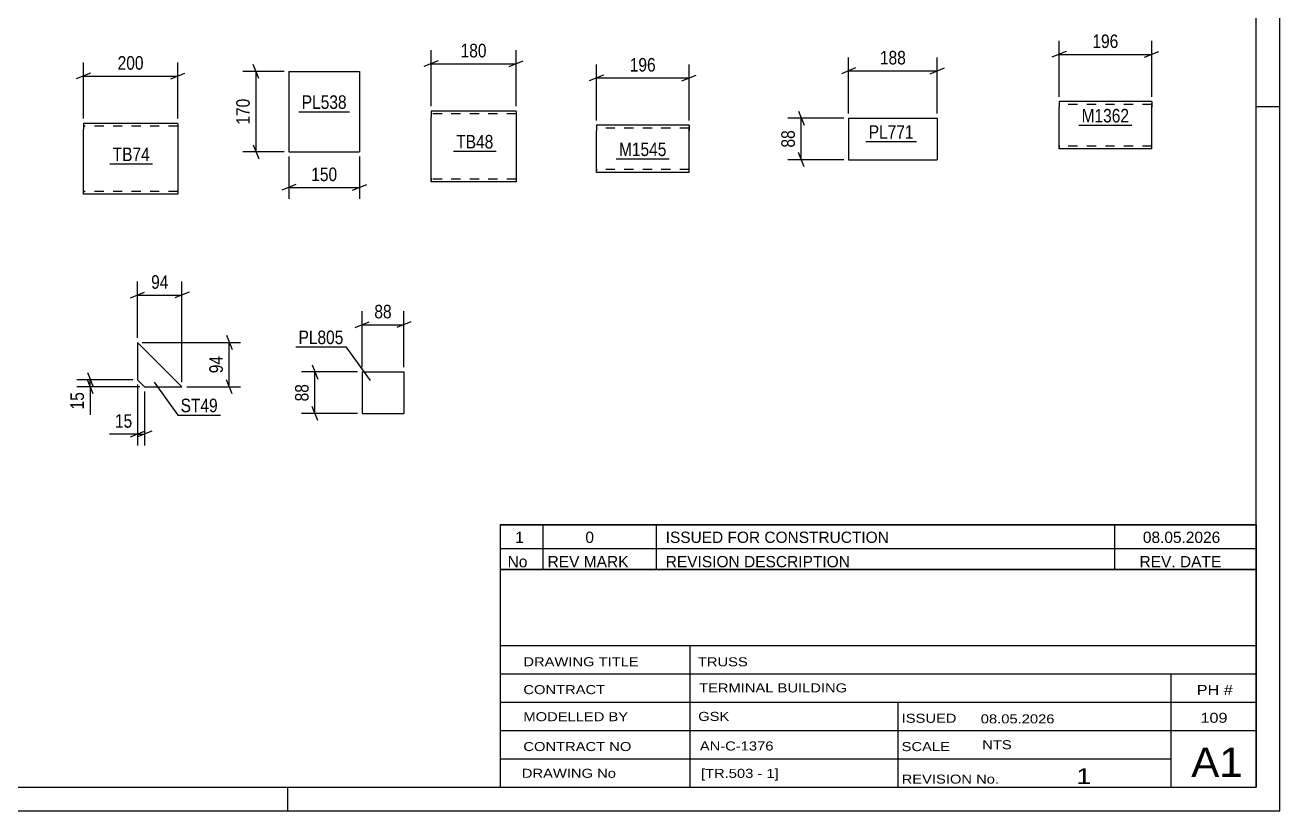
# Model space of a CAD drawing. Header units: millimetres. Extents: x 0 to 420, y 0 to 297.
# Drawn here: x 154.4 to 420, y 0 to 166.3 of the extents above; entities that cross this region are included whole.
import ezdxf

# ---------------------------------------------------------------- set-up
doc = ezdxf.new("R2010")
doc.units = ezdxf.units.MM
doc.linetypes.add('DXK_LINE_DOT2', pattern=[3.9198, 1.9599, -1.9599])
doc.styles.add('Arial Narrow', font='ARIALN.TTF', dxfattribs={"height": 0.2})

# ---------------------------------------------------------------- blocks, each defined once
blk = doc.blocks.new('Unknown-318895499-1135')
at = {"color": 5, "linetype": 'Continuous'}
for p, q in [((420, 0), (420, 297)), ((415, 5), (415, 292)), ((420, 149), (415, 149)), ((5, 5), (415, 5)), ((210, 0), (210, 5)), ((0, 0), (420, 0))]:
    blk.add_line(p, q, dxfattribs=at)
blk = doc.blocks.new('Part-318895499-9906 - 9905')
at = {"color": 2, "linetype": 'Continuous'}
for p, q in [((373.26, 150.07), (373.26, 148.87)), ((392.86, 150.07), (373.26, 150.07)), ((373.26, 140.81), (373.26, 148.87)), ((392.86, 150.07), (392.86, 149.97)), ((392.86, 149.97), (392.86, 148.87)), ((392.86, 140.07), (392.86, 148.87)), ((373.26, 140.16), (373.26, 140.81)), ((373.26, 140.07), (373.26, 140.16)), ((392.86, 140.07), (373.26, 140.07))]:
    blk.add_line(p, q, dxfattribs=at)
at = {"color": 7, "linetype": 'DXK_LINE_DOT2'}
for p, q in [((392.86, 149.47), (373.26, 149.47)), ((392.86, 150.07), (392.86, 150.07)), ((392.86, 148.87), (392.86, 149.71)), ((373.26, 140.81), (373.26, 140.42)), ((373.26, 140.67), (373.26, 140.71)), ((392.86, 140.67), (373.26, 140.67)), ((373.26, 140.07), (373.26, 140.07)), ((392.86, 140.67), (392.86, 140.71))]:
    blk.add_line(p, q, dxfattribs=at)
blk = doc.blocks.new('Part-318895499-9808 - 9807')
at = {"color": 2, "linetype": 'Continuous'}
for p, q in [((240.34, 148.09), (240.34, 146.89)), ((258.34, 148.09), (240.34, 148.09)), ((240.34, 133.83), (240.34, 146.89)), ((258.34, 148), (258.34, 148.09)), ((258.34, 148), (258.34, 146.89)), ((258.34, 146.89), (258.34, 133.09)), ((240.34, 133.18), (240.34, 133.83)), ((240.34, 133.09), (240.34, 133.18)), ((258.34, 133.09), (240.34, 133.09))]:
    blk.add_line(p, q, dxfattribs=at)
at = {"color": 7, "linetype": 'DXK_LINE_DOT2'}
for p, q in [((258.34, 147.49), (240.34, 147.49)), ((258.34, 147.74), (258.34, 146.89)), ((240.34, 133.83), (240.34, 133.44)), ((240.34, 133.69), (240.34, 133.74)), ((258.34, 133.69), (240.34, 133.69)), ((240.34, 133.09), (240.34, 133.09)), ((258.34, 133.74), (258.34, 133.83)), ((258.34, 133.69), (258.34, 133.74)), ((258.34, 133.69), (258.34, 133.74))]:
    blk.add_line(p, q, dxfattribs=at)
blk = doc.blocks.new('Part-318895499-9837 - 9836')
at = {"color": 2, "linetype": 'Continuous'}
for p, q in [((166.75, 145.48), (166.75, 144.28)), ((186.75, 145.48), (166.75, 145.48)), ((166.75, 131.22), (166.75, 144.28)), ((186.75, 145.38), (186.75, 145.48)), ((186.75, 145.38), (186.75, 144.28)), ((186.75, 144.28), (186.75, 130.48)), ((166.75, 130.57), (166.75, 131.22)), ((166.75, 130.48), (166.75, 130.57)), ((186.75, 130.48), (166.75, 130.48))]:
    blk.add_line(p, q, dxfattribs=at)
at = {"color": 7, "linetype": 'DXK_LINE_DOT2'}
for p, q in [((186.75, 144.88), (166.75, 144.88)), ((186.75, 145.12), (186.75, 144.28)), ((166.75, 131.22), (166.75, 130.83)), ((166.75, 131.08), (166.75, 131.12)), ((186.75, 131.08), (166.75, 131.08)), ((166.75, 130.48), (166.75, 130.48)), ((186.75, 131.12), (186.75, 131.22)), ((186.75, 131.08), (186.75, 131.12)), ((186.75, 131.08), (186.75, 131.12))]:
    blk.add_line(p, q, dxfattribs=at)
blk = doc.blocks.new('Part-318895499-9801 - 9800')
at = {"color": 2, "linetype": 'Continuous'}
for p, q in [((210.23, 156.44), (210.23, 139.44)), ((210.23, 156.44), (225.23, 156.44)), ((225.23, 156.44), (225.23, 139.44)), ((210.23, 139.44), (225.23, 139.44))]:
    blk.add_line(p, q, dxfattribs=at)
blk = doc.blocks.new('Part-318895499-10000 - 9999')
at = {"color": 2, "linetype": 'Continuous'}
for p, q in [((328.69, 146.59), (328.69, 137.79)), ((328.69, 146.59), (347.49, 146.59)), ((347.49, 146.59), (347.49, 137.79)), ((328.69, 137.79), (347.49, 137.79))]:
    blk.add_line(p, q, dxfattribs=at)
blk = doc.blocks.new('Part-318895499-10032 - 10031')
at = {"color": 2, "linetype": 'Continuous'}
for p, q in [((275.34, 145.09), (275.34, 143.89)), ((294.95, 145.09), (275.34, 145.09)), ((275.34, 135.83), (275.34, 143.89)), ((294.95, 145.09), (294.95, 144.99)), ((294.95, 144.99), (294.95, 143.89)), ((294.95, 135.09), (294.95, 143.89)), ((275.34, 135.18), (275.34, 135.83)), ((275.34, 135.09), (275.34, 135.18)), ((294.95, 135.09), (275.34, 135.09))]:
    blk.add_line(p, q, dxfattribs=at)
at = {"color": 7, "linetype": 'DXK_LINE_DOT2'}
for p, q in [((294.95, 144.49), (275.34, 144.49)), ((294.95, 145.09), (294.95, 145.09)), ((294.95, 143.89), (294.95, 144.73)), ((275.34, 135.83), (275.34, 135.44)), ((275.34, 135.69), (275.34, 135.73)), ((294.95, 135.69), (275.34, 135.69)), ((294.95, 135.69), (294.95, 135.73)), ((275.34, 135.09), (275.34, 135.09))]:
    blk.add_line(p, q, dxfattribs=at)
blk = doc.blocks.new('Part-318895499-10048 - 10047')
at = {"color": 2, "linetype": 'Continuous'}
for p, q in [((225.77, 92.87), (225.77, 84.07)), ((225.77, 92.87), (234.57, 92.87)), ((234.57, 92.87), (234.57, 84.07)), ((225.77, 84.07), (234.57, 84.07))]:
    blk.add_line(p, q, dxfattribs=at)
blk = doc.blocks.new('Part-318895499-10062 - 10061')
at = {"color": 2, "linetype": 'Continuous'}
for p, q in [((187.62, 89.73), (178.22, 99.13)), ((178.22, 99.13), (178.22, 91.23)), ((178.22, 91.23), (179.72, 89.73)), ((179.72, 89.73), (187.62, 89.73))]:
    blk.add_line(p, q, dxfattribs=at)
blk = doc.blocks.new('StraightDimension-318895499-10245 - 9905')
at = {"color": 7, "linetype": 'Continuous'}
for p, q in [((373.26, 151.07), (373.26, 162.92)), ((392.86, 151.07), (392.86, 162.92)), ((374.76, 160.67), (371.76, 159.47)), ((373.26, 160.07), (392.86, 160.07)), ((391.36, 159.47), (394.36, 160.67))]:
    blk.add_line(p, q, dxfattribs=at)
at = {"color": 0}
blk.add_wipeout([(386.4, 160.82), (386.4, 165.02), (379.72, 165.02), (379.72, 160.82)], dxfattribs=at)
at = {"color": 3, "style": 'Arial Narrow'}
blk.add_text('196', height=2.863, dxfattribs=at).set_placement((380.32, 161.42))
blk = doc.blocks.new('StraightDimension-318895499-10165 - 9807')
at = {"color": 7, "linetype": 'Continuous'}
for p, q in [((240.34, 149.09), (240.34, 160.94)), ((258.34, 149.09), (258.34, 160.94)), ((241.84, 158.69), (238.84, 157.49)), ((240.34, 158.09), (258.34, 158.09)), ((256.84, 157.49), (259.84, 158.69))]:
    blk.add_line(p, q, dxfattribs=at)
at = {"color": 0}
blk.add_wipeout([(252.69, 158.84), (252.69, 163.04), (246, 163.04), (246, 158.84)], dxfattribs=at)
at = {"color": 3, "style": 'Arial Narrow'}
blk.add_text('180', height=2.863, dxfattribs=at).set_placement((246.6, 159.44))
blk = doc.blocks.new('StraightDimension-318895499-10201 - 9836')
at = {"color": 7, "linetype": 'Continuous'}
for p, q in [((166.75, 146.48), (166.75, 158.33)), ((186.75, 146.48), (186.75, 158.33)), ((168.25, 156.08), (165.25, 154.88)), ((166.75, 155.48), (186.75, 155.48)), ((185.25, 154.88), (188.25, 156.08))]:
    blk.add_line(p, q, dxfattribs=at)
at = {"color": 0}
blk.add_wipeout([(180.09, 156.23), (180.09, 160.43), (173.41, 160.43), (173.41, 156.23)], dxfattribs=at)
at = {"color": 3, "style": 'Arial Narrow'}
blk.add_text('200', height=2.863, dxfattribs=at).set_placement((174.01, 156.83))
blk = doc.blocks.new('StraightDimension-318895499-10157 - 9800')
at = {"color": 7, "linetype": 'Continuous'}
for p, q in [((203.92, 154.94), (202.72, 157.94)), ((209.23, 156.44), (200.47, 156.44)), ((203.32, 139.44), (203.32, 156.44)), ((202.72, 140.94), (203.92, 137.94)), ((209.23, 139.44), (200.47, 139.44))]:
    blk.add_line(p, q, dxfattribs=at)
at = {"color": 0}
blk.add_wipeout([(202.57, 151.28), (198.37, 151.28), (198.37, 144.6), (202.57, 144.6)], dxfattribs=at)
at = {"color": 3, "style": 'Arial Narrow'}
blk.add_text('170', height=2.863, rotation=90.0002, dxfattribs=at).set_placement((201.97, 145.2))
blk = doc.blocks.new('StraightDimension-318895499-10161 - 9800')
at = {"color": 7, "linetype": 'Continuous'}
for p, q in [((210.23, 138.44), (210.23, 129.51)), ((225.23, 138.44), (225.23, 129.51)), ((211.73, 132.51), (208.73, 131.31)), ((210.23, 131.91), (225.23, 131.91)), ((223.73, 131.31), (226.73, 132.51))]:
    blk.add_line(p, q, dxfattribs=at)
at = {"color": 0}
blk.add_wipeout([(221.07, 132.66), (221.07, 136.86), (214.39, 136.86), (214.39, 132.66)], dxfattribs=at)
at = {"color": 3, "style": 'Arial Narrow'}
blk.add_text('150', height=2.863, dxfattribs=at).set_placement((214.99, 133.26))
blk = doc.blocks.new('StraightDimension-318895499-10333 - 9999')
at = {"color": 7, "linetype": 'Continuous'}
for p, q in [((328.69, 147.59), (328.69, 159.44)), ((347.49, 147.59), (347.49, 159.44)), ((330.19, 157.19), (327.19, 155.99)), ((345.99, 155.99), (348.99, 157.19)), ((328.69, 156.59), (347.49, 156.59))]:
    blk.add_line(p, q, dxfattribs=at)
at = {"color": 0}
blk.add_wipeout([(341.43, 157.34), (341.43, 161.54), (334.75, 161.54), (334.75, 157.34)], dxfattribs=at)
at = {"color": 3, "style": 'Arial Narrow'}
blk.add_text('188', height=2.863, dxfattribs=at).set_placement((335.35, 157.94))
blk = doc.blocks.new('StraightDimension-318895499-10329 - 9999')
at = {"color": 7, "linetype": 'Continuous'}
for p, q in [((327.69, 146.59), (315.84, 146.59)), ((318.09, 148.09), (319.29, 145.09)), ((318.69, 137.79), (318.69, 146.59)), ((319.29, 136.29), (318.09, 139.29)), ((327.69, 137.79), (315.84, 137.79))]:
    blk.add_line(p, q, dxfattribs=at)
at = {"color": 0}
blk.add_wipeout([(317.94, 144.62), (313.74, 144.62), (313.74, 139.76), (317.94, 139.76)], dxfattribs=at)
at = {"color": 3, "style": 'Arial Narrow'}
blk.add_text('88', height=2.863, rotation=90.0002, dxfattribs=at).set_placement((317.34, 140.36))
blk = doc.blocks.new('StraightDimension-318895499-10389 - 10031')
at = {"color": 7, "linetype": 'Continuous'}
for p, q in [((275.34, 146.09), (275.34, 157.94)), ((294.95, 146.09), (294.95, 157.94)), ((276.84, 155.69), (273.84, 154.49)), ((275.34, 155.09), (294.95, 155.09)), ((293.45, 154.49), (296.45, 155.69))]:
    blk.add_line(p, q, dxfattribs=at)
at = {"color": 0}
blk.add_wipeout([(288.49, 155.84), (288.49, 160.04), (281.8, 160.04), (281.8, 155.84)], dxfattribs=at)
at = {"color": 3, "style": 'Arial Narrow'}
blk.add_text('196', height=2.863, dxfattribs=at).set_placement((282.4, 156.44))
blk = doc.blocks.new('StraightDimension-318895499-10397 - 10047')
at = {"color": 7, "linetype": 'Continuous'}
for p, q in [((215.17, 94.37), (216.37, 91.37)), ((224.77, 92.87), (212.92, 92.87)), ((215.77, 84.07), (215.77, 92.87)), ((216.37, 82.57), (215.17, 85.57)), ((224.77, 84.07), (212.92, 84.07))]:
    blk.add_line(p, q, dxfattribs=at)
at = {"color": 0}
blk.add_wipeout([(215.02, 90.9), (210.82, 90.9), (210.82, 86.05), (215.02, 86.05)], dxfattribs=at)
at = {"color": 3, "style": 'Arial Narrow'}
blk.add_text('88', height=2.863, rotation=90.0002, dxfattribs=at).set_placement((214.42, 86.65))
blk = doc.blocks.new('StraightDimension-318895499-10401 - 10047')
at = {"color": 7, "linetype": 'Continuous'}
for p, q in [((225.77, 93.87), (225.77, 105.72)), ((234.57, 93.87), (234.57, 105.72)), ((224.27, 102.27), (227.27, 103.47)), ((225.77, 102.87), (234.57, 102.87)), ((236.07, 103.47), (233.07, 102.27))]:
    blk.add_line(p, q, dxfattribs=at)
at = {"color": 0}
blk.add_wipeout([(232.59, 103.62), (232.59, 107.82), (227.74, 107.82), (227.74, 103.62)], dxfattribs=at)
at = {"color": 3, "style": 'Arial Narrow'}
blk.add_text('88', height=2.863, dxfattribs=at).set_placement((228.34, 104.22))
blk = doc.blocks.new('StraightDimension-318895499-10417 - 10061')
at = {"color": 7, "linetype": 'Continuous'}
for p, q in [((177.22, 91.23), (165.37, 91.23)), ((167.62, 92.73), (168.82, 89.73)), ((168.82, 88.23), (167.62, 91.23)), ((168.22, 89.73), (168.22, 91.23)), ((178.72, 89.73), (165.37, 89.73))]:
    blk.add_line(p, q, dxfattribs=at)
at = {"color": 0}
blk.add_wipeout([(167.47, 89.21), (163.27, 89.21), (163.27, 84.35), (167.47, 84.35)], dxfattribs=at)
at = {"color": 7, "linetype": 'Continuous'}
blk.add_line((168.22, 89.73), (168.22, 83.83), dxfattribs=at)
blk.add_line((168.22, 89.73), (168.22, 83.83), dxfattribs=at)
at = {"color": 3, "style": 'Arial Narrow'}
blk.add_text('15', height=2.863, rotation=90.0002, dxfattribs=at).set_placement((166.87, 84.95))
blk = doc.blocks.new('StraightDimension-318895499-10409 - 10061')
at = {"color": 7, "linetype": 'Continuous'}
for p, q in [((178.22, 90.23), (178.22, 77.33)), ((179.72, 88.73), (179.72, 77.33)), ((176.72, 79.13), (179.72, 80.33)), ((181.22, 80.33), (178.22, 79.13)), ((178.22, 79.73), (179.72, 79.73))]:
    blk.add_line(p, q, dxfattribs=at)
at = {"color": 0}
blk.add_wipeout([(177.7, 80.48), (177.7, 84.68), (172.84, 84.68), (172.84, 80.48)], dxfattribs=at)
at = {"color": 7, "linetype": 'Continuous'}
blk.add_line((178.22, 79.73), (172.32, 79.73), dxfattribs=at)
blk.add_line((178.22, 79.73), (172.32, 79.73), dxfattribs=at)
at = {"color": 3, "style": 'Arial Narrow'}
blk.add_text('15', height=2.863, dxfattribs=at).set_placement((173.44, 81.08))
blk = doc.blocks.new('StraightDimension-318895499-10421 - 10061')
at = {"color": 7, "linetype": 'Continuous'}
for p, q in [((179.22, 99.13), (200.02, 99.13)), ((197.02, 100.63), (198.22, 97.63)), ((197.62, 89.73), (197.62, 99.13)), ((198.22, 88.23), (197.02, 91.23)), ((188.62, 89.73), (200.02, 89.73))]:
    blk.add_line(p, q, dxfattribs=at)
at = {"color": 0}
blk.add_wipeout([(196.87, 96.86), (192.67, 96.86), (192.67, 92), (196.87, 92)], dxfattribs=at)
at = {"color": 3, "style": 'Arial Narrow'}
blk.add_text('94', height=2.863, rotation=90.0002, dxfattribs=at).set_placement((196.27, 92.6))
blk = doc.blocks.new('StraightDimension-318895499-10413 - 10061')
at = {"color": 7, "linetype": 'Continuous'}
for p, q in [((178.22, 100.13), (178.22, 111.98)), ((187.62, 90.73), (187.62, 111.98)), ((176.72, 108.53), (179.72, 109.73)), ((178.22, 109.13), (187.62, 109.13)), ((189.12, 109.73), (186.12, 108.53))]:
    blk.add_line(p, q, dxfattribs=at)
at = {"color": 0}
blk.add_wipeout([(185.35, 109.88), (185.35, 114.08), (180.5, 114.08), (180.5, 109.88)], dxfattribs=at)
at = {"color": 3, "style": 'Arial Narrow'}
blk.add_text('94', height=2.863, dxfattribs=at).set_placement((181.1, 110.48))
blk = doc.blocks.new('Unknown-318895499-12075')
at = {"color": 7, "linetype": 'Continuous'}
for p, q in [((255, 51.05), (255, 5)), ((255, 51.05), (415, 51.05)), ((415, 51), (415, 5)), ((255, 35), (415, 35)), ((295.14, 35), (295.14, 5)), ((255, 29), (415, 29)), ((397, 5.05), (397, 29.05)), ((255, 23), (415, 23)), ((339.14, 23), (339.14, 5)), ((255, 17), (415, 17)), ((255, 11), (397, 11)), ((255, 5), (415, 5))]:
    blk.add_line(p, q, dxfattribs=at)
at = {"color": 7, "style": 'Arial Narrow'}
for s, height, width, p in [('DRAWING TITLE', 1.9089, 1.425378, (259.88, 30.61)), ('TRUSS', 1.909, 1.425378, (296.81, 30.59)), ('CONTRACT', 1.909, 1.425378, (259.88, 24.71)), ('TERMINAL BUILDING', 1.9089, 1.425378, (297.06, 25.07)), ('MODELLED BY', 1.9089, 1.425378, (259.88, 18.98)), ('GSK', 1.909, 1.425378, (296.88, 19.04)), ('ISSUED', 1.909, 1.425378, (339.94, 18.64)), ('08.05.2026', 1.909, 1.425378, (356.69, 18.52)), ('CONTRACT NO', 1.9089, 1.425378, (259.88, 12.66)), ('AN-C-1376', 1.909, 1.425378, (297.23, 12.78)), ('SCALE', 1.909, 1.425378, (339.94, 12.65)), ('A1', 6.204, 1.25, (401.24, 7.2)), ('DRAWING No', 1.909, 1.425378, (259.56, 7)), ('[TR.503 - 1]', 1.9089, 1.425378, (297.46, 6.99)), ('1', 3.34, 1.5, (376.91, 5.68)), ('REVISION No.', 1.9089, 1.425378, (339.94, 5.77))]:
    blk.add_text(s, height=height, dxfattribs=dict(at, width=width)).set_placement(p)
at = {"color": 7, "linetype": 'Continuous', "style": 'Arial Narrow'}
for s, height, width, p in [('PH #', 2.1, 1.42538, (402.4, 24.55)), ('109', 2.1, 1.42538, (403.19, 18.65)), ('NTS', 1.909, 1.425378, (357, 13.05))]:
    blk.add_text(s, height=height, dxfattribs=dict(at, width=width)).set_placement(p)
blk = doc.blocks.new('Unknown-318895499-12076')
at = {"color": 7, "linetype": 'Continuous'}
for p, q in [((255, 60.55), (415, 60.55)), ((415, 60.55), (255, 60.55)), ((255, 60.55), (255, 55.55)), ((264, 60.55), (264, 55.55)), ((288, 60.55), (288, 55.55)), ((385, 60.55), (385, 55.55)), ((415, 60.55), (415, 55.55)), ((255, 55.55), (415, 55.55)), ((255, 55.55), (255, 51.05)), ((255, 55.55), (415, 55.55)), ((264, 55.55), (264, 51.05)), ((288, 55.55), (288, 51.05)), ((385, 55.55), (385, 51.05)), ((415, 55.55), (415, 51.05)), ((415, 51.05), (255, 51.05))]:
    blk.add_line(p, q, dxfattribs=at)
at = {"color": 7, "linetype": 'Continuous', "style": 'Arial Narrow'}
for s, height, width, p in [('1', 2.39, 1.196471, (258.16, 56.7)), ('0', 2.39, 1.196471, (273, 56.7)), ('ISSUED FOR CONSTRUCTION', 2.3861, 1.196471, (290, 56.7)), ('08.05.2026', 2.386, 1.196471, (391, 56.7)), ('No', 2.386, 1.2, (256.54, 51.55)), ('REV MARK', 2.386, 1.2, (265, 51.55)), ('REVISION DESCRIPTION', 2.3861, 1.2, (290, 51.55)), ('REV. DATE', 2.386, 1.2, (390.28, 51.55))]:
    blk.add_text(s, height=height, dxfattribs=dict(at, width=width)).set_placement(p)
blk = doc.blocks.new('Mark-318895499-10458 - 9905')
at = {"color": 0}
blk.add_wipeout([(388.09, 145.67), (388.09, 148.67), (378.03, 148.67), (378.03, 145.67)], dxfattribs=at)
blk.add_wipeout([(388.09, 145.67), (388.09, 148.67), (378.03, 148.67), (378.03, 145.67)], dxfattribs=at)
at = {"color": 30, "linetype": 'Continuous'}
blk.add_line((377.43, 145.07), (388.69, 145.07), dxfattribs=at)
at = {"color": 3, "style": 'Arial Narrow'}
blk.add_text('M1362', height=2.863, dxfattribs=at).set_placement((378.03, 145.67))
blk = doc.blocks.new('Mark-318895499-10445 - 9807')
at = {"color": 0}
blk.add_wipeout([(253.53, 140.16), (253.53, 143.16), (245.68, 143.16), (245.68, 140.16)], dxfattribs=at)
blk.add_wipeout([(253.53, 140.16), (253.53, 143.16), (245.68, 143.16), (245.68, 140.16)], dxfattribs=at)
at = {"color": 30, "linetype": 'Continuous'}
blk.add_line((245.08, 139.56), (254.13, 139.56), dxfattribs=at)
at = {"color": 3, "style": 'Arial Narrow'}
blk.add_text('TB48', height=2.863, dxfattribs=at).set_placement((245.68, 140.16))
blk = doc.blocks.new('Mark-318895499-10451 - 9836')
at = {"color": 0}
blk.add_wipeout([(180.81, 137.5), (180.81, 140.5), (172.96, 140.5), (172.96, 137.5)], dxfattribs=at)
blk.add_wipeout([(180.81, 137.5), (180.81, 140.5), (172.96, 140.5), (172.96, 137.5)], dxfattribs=at)
at = {"color": 30, "linetype": 'Continuous'}
blk.add_line((172.36, 136.9), (181.41, 136.9), dxfattribs=at)
at = {"color": 3, "style": 'Arial Narrow'}
blk.add_text('TB74', height=2.863, dxfattribs=at).set_placement((172.96, 137.5))
blk = doc.blocks.new('Mark-318895499-10442 - 9800')
at = {"color": 0}
blk.add_wipeout([(222.48, 148.54), (222.48, 151.54), (212.98, 151.54), (212.98, 148.54)], dxfattribs=at)
blk.add_wipeout([(222.48, 148.54), (222.48, 151.54), (212.98, 151.54), (212.98, 148.54)], dxfattribs=at)
at = {"color": 30, "linetype": 'Continuous'}
blk.add_line((212.38, 147.94), (223.08, 147.94), dxfattribs=at)
at = {"color": 3, "style": 'Arial Narrow'}
blk.add_text('PL538', height=2.863, dxfattribs=at).set_placement((212.98, 148.54))
blk = doc.blocks.new('Mark-318895499-10479 - 9999')
at = {"color": 0}
blk.add_wipeout([(342.48, 142.22), (342.48, 145.22), (332.98, 145.22), (332.98, 142.22)], dxfattribs=at)
blk.add_wipeout([(342.48, 142.22), (342.48, 145.22), (332.98, 145.22), (332.98, 142.22)], dxfattribs=at)
at = {"color": 30, "linetype": 'Continuous'}
blk.add_line((332.38, 141.62), (343.08, 141.62), dxfattribs=at)
at = {"color": 3, "style": 'Arial Narrow'}
blk.add_text('PL771', height=2.863, dxfattribs=at).set_placement((332.98, 142.22))
blk = doc.blocks.new('Mark-318895499-10491 - 10031')
at = {"color": 0}
blk.add_wipeout([(290.17, 138.56), (290.17, 141.56), (280.12, 141.56), (280.12, 138.56)], dxfattribs=at)
blk.add_wipeout([(290.17, 138.56), (290.17, 141.56), (280.12, 141.56), (280.12, 138.56)], dxfattribs=at)
at = {"color": 30, "linetype": 'Continuous'}
blk.add_line((279.52, 137.96), (290.77, 137.96), dxfattribs=at)
at = {"color": 3, "style": 'Arial Narrow'}
blk.add_text('M1545', height=2.863, dxfattribs=at).set_placement((280.12, 138.56))
blk = doc.blocks.new('Mark-318895499-10497 - 10047')
at = {"color": 0}
blk.add_wipeout([(221.79, 98.77), (221.79, 101.77), (212.29, 101.77), (212.29, 98.77)], dxfattribs=at)
blk.add_wipeout([(221.79, 98.77), (221.79, 101.77), (212.29, 101.77), (212.29, 98.77)], dxfattribs=at)
at = {"color": 30, "linetype": 'Continuous'}
for p in [(211.69, 98.17), (227.55, 91.08)]:
    blk.add_line(p, (222.39, 98.17), dxfattribs=at)
at = {"color": 3, "style": 'Arial Narrow'}
blk.add_text('PL805', height=2.863, dxfattribs=at).set_placement((212.29, 98.77))
blk = doc.blocks.new('Mark-318895499-10503 - 10061')
at = {"color": 0}
blk.add_wipeout([(195.2, 84.36), (195.2, 87.36), (187.34, 87.36), (187.34, 84.36)], dxfattribs=at)
blk.add_wipeout([(195.2, 84.36), (195.2, 87.36), (187.34, 87.36), (187.34, 84.36)], dxfattribs=at)
at = {"color": 30, "linetype": 'Continuous'}
for p, q in [((181.71, 90.69), (186.74, 83.76)), ((186.74, 83.76), (195.8, 83.76))]:
    blk.add_line(p, q, dxfattribs=at)
at = {"color": 3, "style": 'Arial Narrow'}
blk.add_text('ST49', height=2.863, dxfattribs=at).set_placement((187.34, 84.36))

msp = doc.modelspace()

# ---------------------------------------------------------------- block references
for name in ['Unknown-318895499-1135', 'Part-318895499-9801 - 9800', 'Part-318895499-9906 - 9905', 'Part-318895499-9808 - 9807', 'Part-318895499-10000 - 9999', 'Part-318895499-9837 - 9836', 'Part-318895499-10032 - 10031', 'Part-318895499-10062 - 10061', 'Part-318895499-10048 - 10047', 'Unknown-318895499-12076', 'Unknown-318895499-12075']:
    msp.add_blockref(name, (0, 0))

# ---------------------------------------------------------------- next in the draw order: block references
for name in ['StraightDimension-318895499-10245 - 9905', 'StraightDimension-318895499-10165 - 9807', 'StraightDimension-318895499-10201 - 9836', 'StraightDimension-318895499-10389 - 10031', 'StraightDimension-318895499-10333 - 9999', 'StraightDimension-318895499-10157 - 9800', 'Mark-318895499-10442 - 9800', 'Mark-318895499-10458 - 9905', 'Mark-318895499-10479 - 9999', 'Mark-318895499-10445 - 9807', 'Mark-318895499-10491 - 10031', 'Mark-318895499-10451 - 9836', 'StraightDimension-318895499-10397 - 10047', 'StraightDimension-318895499-10417 - 10061']:
    msp.add_blockref(name, (0, 0))

# ---------------------------------------------------------------- next in the draw order: block references
for name in ['StraightDimension-318895499-10329 - 9999', 'StraightDimension-318895499-10161 - 9800', 'StraightDimension-318895499-10401 - 10047', 'StraightDimension-318895499-10409 - 10061']:
    msp.add_blockref(name, (0, 0))

# ---------------------------------------------------------------- next in the draw order: block references
for name in ['Mark-318895499-10497 - 10047', 'StraightDimension-318895499-10421 - 10061']:
    msp.add_blockref(name, (0, 0))

# ---------------------------------------------------------------- next in the draw order: block references
msp.add_blockref('StraightDimension-318895499-10413 - 10061', (0, 0))

# ---------------------------------------------------------------- next in the draw order: block references
msp.add_blockref('Mark-318895499-10503 - 10061', (0, 0))

doc.saveas('drawing.dxf')
